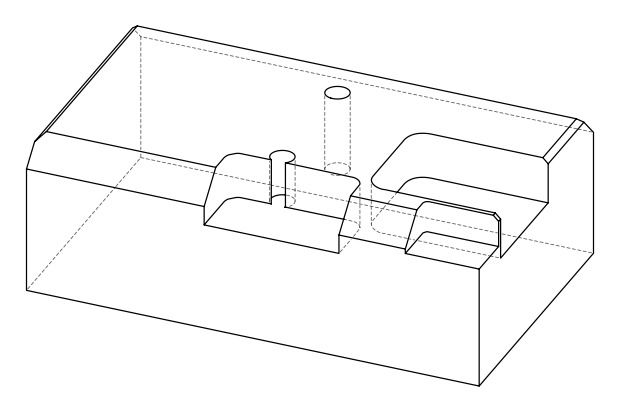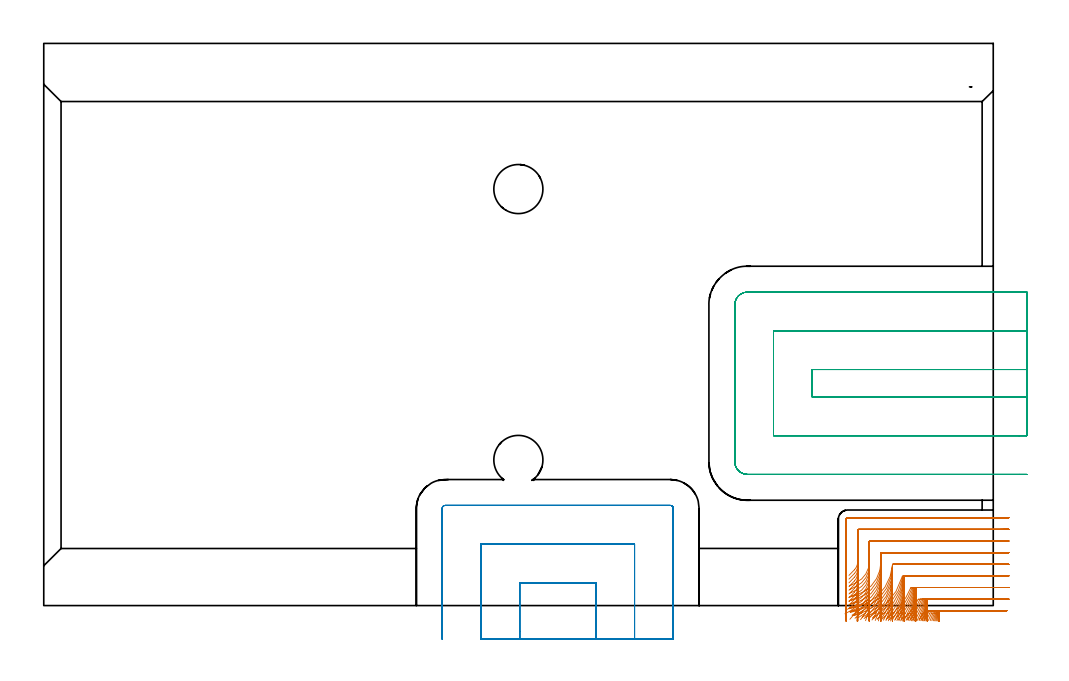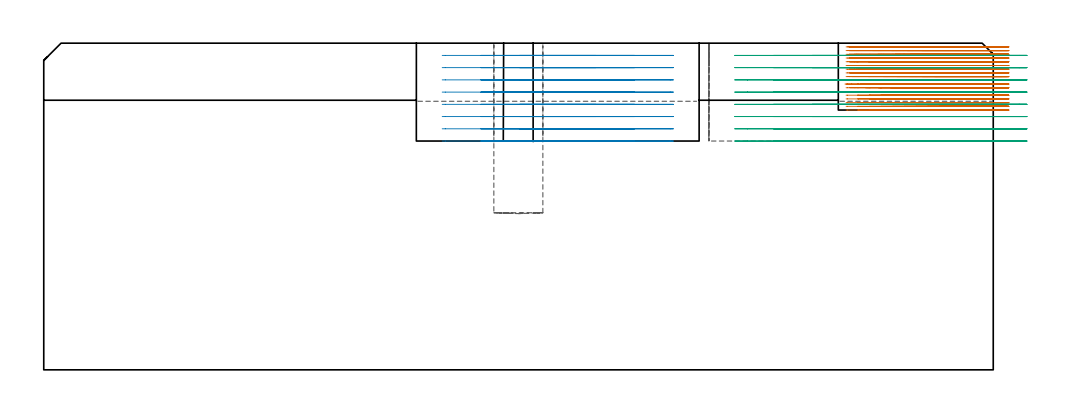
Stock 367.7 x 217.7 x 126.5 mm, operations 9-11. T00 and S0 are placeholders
(PLAN: 11 operations, 3 tool changes, 93.2 min)
(1 INDEXABLE_INSERT_DRILL_BLIND_HOLE_FROM_SOLID | STEP1POCKET | NXT0302_009 | 0.16 min | 10838 mm3)
(2 INDEXABLE_INSERT_DRILL_BLIND_HOLE_FROM_SOLID_1 | STEP1POCKET_1 | NXT0302_009 | 0.27 min | 18622 mm3)
(3 AREA_MILL | FG_CHAMFER_SURFACE | UGT0205_001 | 0.21 min | 93 mm3)
(4 AREA_MILL_1 | FG_CHAMFER_SURFACE_1 | UGT0205_001 | 9.55 min | 37211 mm3)
(5 AREA_MILL_2 | FG_CHAMFER_SURFACE_2 | UGT0205_001 | 3.84 min | 17110 mm3)
(6 AREA_MILL_3 | FG_CHAMFER_SURFACE_3 | UGT0205_001 | 1.23 min | 686 mm3)
(7 AREA_MILL_4 | FG_CHAMFER_SURFACE_4 | UGT0205_001 | 23.85 min | 93047 mm3)
(8 AREA_MILL_5 | FG_CHAMFER_SURFACE_5 | UGT0205_001 | 4.5 min | 3950 mm3)
(9 MILL_CORNER_NOTCH_RECTANGULAR | CORNER_NOTCH_RECTANGULAR | NXT0201_008 | Follow Part, ap 1.5, ae 75% | 24.85 min | 55437 mm3)
(10 MILL_OPEN_POCKET | POCKET_OPEN | UGT0201_094 | Follow Part, ap 5, ae 75% | 10.52 min | 195991 mm3)
(11 MILL_SLOT | SLOT_PARTIAL_RECTANGULAR | UGT0201_094 | Follow Part, ap 5, ae 75% | 14.22 min | 374399 mm3)
(TOOL NXT0302_009 | Index. Insert Drill 19mm [880-D1900L25-05] | D19 PA176 FL95 Z2)
(TOOL UGT0205_001 | Chamfer Mill 20 x 3 x 45 deg. | D20 FL50 Z2)
(TOOL NXT0201_008 | ENDMILL 6mm [2P460-0600-NA 1630] | D6 FL26 Z6)
(TOOL UGT0201_094 | End mill 20 mm | D20 FL38 Z4)
(OP 9 MILL_CORNER_NOTCH_RECTANGULAR)
G17 G21 G94 G90
T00 M6
G54
G17 G0 G90 X372.936 Y-2. S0 M3
G43 Z136.5 H1
Z125.061
G94 G1 X369.936 F250.
X341.45 F500.
G3 X341.201 Y-2.138 R0.3
G2 X340.643 Y-3. R36.
G1 X338.977 Y-5.495 F250.
G0 Z136.5
X373.7 Y2.521
Z125.061
G1 X370.7 Y2.501
X370.488 Y2.5 F500.
X338.851
G3 X338.589 Y2.342 R0.3
G2 X335.048 Y-3. R31.5
G1 X333.145 Y-5.319 F250.
G0 Z136.5
X373.7 Y7.024
Z125.061
G1 X370.7 Y7.001
X370.488 Y7. F500.
X335.985
G3 X335.712 Y6.816 R0.3
G2 X328.854 Y-3. R27.
G1 X326.634 Y-5.017 F250.
G0 Z136.5
X373.7 Y11.529
Z125.061
G1 X370.7 Y11.501
G2 X370.488 Y11.5 R22.5 F500.
G1 X332.751
G3 X332.464 Y11.279 R0.3
G2 X321.036 Y-3. R22.5
G1 X318.371 Y-4.378 F250.
G0 Z136.5
X373.7 Y16.037
Z125.061
G1 X370.7 Y16.001
G2 X370.488 Y16. R18. F500.
G1 X328.952
G3 X328.656 Y15.724 R0.3
G2 X314.751 Y-0.553 R18.
G1 X311.828 Y-1.228 F250.
G0 Z136.5
X373.7 Y20.549
Z125.061
G1 X370.7 Y20.502
G2 X370.488 Y20.5 R13.5 F500.
G1 X324.497
G3 X324.2 Y20.203 R0.3
G1 Y16.986
G2 X314.7 Y4.092 R13.5
G1 X311.835 Y3.203 F250.
G0 Z136.5
X373.699 Y25.073
Z125.061
G1 X370.7 Y25.003
G2 X370.488 Y25. R9. F500.
G1 X319.998
G3 X319.7 Y24.702 R0.3
G1 Y16.986
G2 X314.7 Y8.923 R9.
G1 X312.013 Y7.59 F250.
G0 Z136.5
X373.697 Y29.647
Z125.061
G1 X370.7 Y29.505
G2 X370.488 Y29.5 R4.5 F500.
G1 X315.498
G3 X315.2 Y29.202 R0.3
G1 Y16.986
G2 X313.927 Y13.849 R4.5
G1 X311.836 Y11.698 F250.
G0 Z136.5
X373.488 Y34.
Z125.061
G1 X370.488
X311.3 F500.
G3 X310.7 Y33.4 R0.6
G1 Y16.986
Y13.986 F250.
G0 Z136.5
X372.936 Y-2.
Z123.622
G1 X369.936
X342.31 F500.
G3 X342.053 Y-2.15 R0.3
G2 X341.558 Y-3. R36.
G1 X340.013 Y-5.571 F250.
G0 Z136.5
X373.7 Y2.5
Z123.622
G1 X370.7
X339.563 F500.
G3 X339.295 Y2.329 R0.3
G2 X336.165 Y-3. R31.5
G1 X334.399 Y-5.425 F250.
G0 Z136.5
X373.7 Y7.
Z123.622
G1 X370.7
X336.526 F500.
G3 X336.246 Y6.8 R0.3
G2 X330.327 Y-3. R27.
G1 X328.266 Y-5.181 F250.
G0 Z136.5
X373.7 Y11.5
Z123.622
G1 X370.7
X333.081 F500.
G3 X332.789 Y11.26 R0.3
G2 X323.446 Y-3. R22.5
G1 X320.973 Y-4.699 F250.
G0 Z136.5
X373.7 Y16.
Z123.622
G1 X370.7
X328.997 F500.
G3 X328.7 Y15.703 R0.3
G2 X315.338 Y-1.85 R18.
G1 X312.44 Y-2.623 F250.
G0 Z136.5
X373.7 Y20.5
Z123.622
G1 X370.7
X324.497 F500.
G3 X324.2 Y20.203 R0.3
G1 Y15.542
G2 X314.7 Y2.649 R13.5
G1 X311.835 Y1.76 F250.
G0 Z136.5
X373.7 Y25.
Z123.622
G1 X370.7
X319.998 F500.
G3 X319.7 Y24.702 R0.3
G1 Y15.542
G2 X314.7 Y7.48 R9.
G1 X312.013 Y6.147 F250.
G0 Z136.5
X373.7 Y29.5
Z123.622
G1 X370.7
X315.498 F500.
G3 X315.2 Y29.202 R0.3
G1 Y15.542
G2 X313.928 Y12.407 R4.5
G1 X311.838 Y10.255 F250.
G0 Z136.5
X373.7 Y34.
Z123.622
G1 X370.7
X311.3 F500.
G3 X310.7 Y33.4 R0.6
G1 Y15.542
Y12.542 F250.
G0 Z136.5
X372.936 Y-2.
Z122.183
G1 X369.936
X343.08 F500.
G3 X342.817 Y-2.162 R0.3
G2 X342.378 Y-3. R36.
G1 X340.953 Y-5.64 F250.
G0 Z136.5
X373.7 Y2.5
Z122.183
G1 X370.7
X340.186 F500.
G3 X339.912 Y2.315 R0.3
G2 X337.153 Y-3. R31.5
G1 X335.524 Y-5.519 F250.
G0 Z136.5
X373.7 Y7.
Z122.183
G1 X370.7
X336.974 F500.
G3 X336.689 Y6.784 R0.3
G2 X331.593 Y-3. R27.
G1 X329.693 Y-5.321 F250.
G0 Z136.5
X373.7 Y11.5
Z122.183
G1 X370.7
X333.312 F500.
G3 X333.017 Y11.241 R0.3
G2 X325.321 Y-3. R22.5
G1 X323.041 Y-4.949 F250.
G0 Z136.5
X373.7 Y16.
Z122.183
G1 X370.7
X328.997 F500.
G3 X328.7 Y15.703 R0.3
G1 Y14.102
G2 X316.757 Y-2.848 R18.
G1 X313.932 Y-3.858 F250.
G0 Z136.5
X373.7 Y20.5
Z122.183
G1 X370.7
X324.497 F500.
G3 X324.2 Y20.203 R0.3
G1 Y14.102
G2 X314.7 Y1.208 R13.5
G1 X311.835 Y0.319 F250.
G0 Z136.5
X373.7 Y25.
Z122.183
G1 X370.7
X319.998 F500.
G3 X319.7 Y24.702 R0.3
G1 Y14.102
G2 X314.7 Y6.04 R9.
G1 X312.013 Y4.707 F250.
G0 Z136.5
X373.7 Y29.5
Z122.183
G1 X370.7
X315.498 F500.
G3 X315.2 Y29.202 R0.3
G1 Y14.102
G2 X313.928 Y10.967 R4.5
G1 X311.838 Y8.815 F250.
G0 Z136.5
X373.7 Y34.
Z122.183
G1 X370.7
X311.3 F500.
G3 X310.7 Y33.4 R0.6
G1 Y14.102
Y11.102 F250.
G0 Z136.5
X372.936 Y-2.
Z120.744
G1 X369.936
X343.767 F500.
G3 X343.498 Y-2.173 R0.3
G2 X343.111 Y-3. R36.
G1 X341.805 Y-5.701 F250.
G0 Z136.5
X373.7 Y2.5
Z120.744
G1 X370.7
X340.724 F500.
G3 X340.445 Y2.302 R0.3
G2 X338.026 Y-3. R31.5
G1 X336.534 Y-5.603 F250.
G0 Z136.5
X373.7 Y7.
Z120.744
G1 X370.7
X337.337 F500.
G3 X337.047 Y6.768 R0.3
G2 X332.688 Y-3. R27.
G1 X330.947 Y-5.443 F250.
G0 Z136.5
X373.7 Y11.5
Z120.744
G1 X370.7
X333.45 F500.
G3 X333.153 Y11.222 R0.3
G2 X326.847 Y-3. R22.5
G1 X324.758 Y-5.153 F250.
G0 Z136.5
X373.7 Y16.
Z120.744
G1 X370.7
X328.997 F500.
G3 X328.7 Y15.703 R0.3
G1 Y12.669
G2 X319.559 Y-3. R18.
G1 X316.947 Y-4.476 F250.
G0 Z136.5
X373.7 Y20.5
Z120.744
G1 X370.7
X324.497 F500.
G3 X324.2 Y20.203 R0.3
G1 Y12.669
G2 X314.708 Y-0.222 R13.5
G1 X311.844 Y-1.113 F250.
G0 Z136.5
X373.7 Y25.
Z120.744
G1 X370.7
X319.998 F500.
G3 X319.7 Y24.702 R0.3
G1 Y12.669
G2 X314.7 Y4.607 R9.
G1 X312.013 Y3.274 F250.
G0 Z136.5
X373.7 Y29.5
Z120.744
G1 X370.7
X315.498 F500.
G3 X315.2 Y29.202 R0.3
G1 Y12.669
G2 X313.927 Y9.533 R4.5
G1 X311.837 Y7.382 F250.
G0 Z136.5
X373.7 Y34.
Z120.744
G1 X370.7
X311.3 F500.
G3 X310.7 Y33.4 R0.6
G1 Y12.669
Y9.669 F250.
G0 Z136.5
X372.936 Y-2.
Z119.305
G1 X369.936
X344.382 F500.
G3 X344.108 Y-2.185 R0.3
G2 X343.769 Y-3. R36.
G1 X342.583 Y-5.756 F250.
G0 Z136.5
X373.7 Y2.5
Z119.305
G1 X370.7
X341.188 F500.
G3 X340.905 Y2.288 R0.3
G2 X338.803 Y-3. R31.5
G1 X337.448 Y-5.677 F250.
G0 Z136.5
X373.7 Y7.
Z119.305
G1 X370.7
X337.619 F500.
G3 X337.326 Y6.753 R0.3
G2 X333.647 Y-3. R27.
G1 X332.066 Y-5.55 F250.
G0 Z136.5
X373.7 Y11.5
Z119.305
G1 X370.7
X333.497 F500.
G3 X333.2 Y11.203 R0.3
G2 X328.13 Y-3. R22.5
G1 X326.233 Y-5.324 F250.
G0 Z136.5
X373.7 Y16.
Z119.305
G1 X370.7
X328.997 F500.
G3 X328.7 Y15.703 R0.3
G1 Y11.208
G2 X321.725 Y-3. R18.
G1 X319.354 Y-4.838 F250.
G0 Z136.5
X373.7 Y20.5
Z119.305
G1 X370.7
X324.497 F500.
G3 X324.2 Y20.203 R0.3
G1 Y11.228
G2 X315.118 Y-1.528 R13.5
G1 X312.284 Y-2.51 F250.
G0 Z136.5
X373.7 Y25.
Z119.305
G1 X370.7
X319.998 F500.
G3 X319.7 Y24.702 R0.3
G1 Y11.228
G2 X314.7 Y3.166 R9.
G1 X312.013 Y1.833 F250.
G0 Z136.5
X373.7 Y29.5
Z119.305
G1 X370.7
X315.498 F500.
G3 X315.2 Y29.202 R0.3
G1 Y11.228
G2 X313.927 Y8.093 R4.5
G1 X311.837 Y5.941 F250.
G0 Z136.5
X373.7 Y34.
Z119.305
G1 X370.7
X311.3 F500.
G3 X310.7 Y33.4 R0.6
G1 Y11.228
Y8.228 F250.
G0 Z136.5
X372.936 Y-2.
Z117.867
G1 X369.936
X344.925 F500.
G3 X344.647 Y-2.197 R0.3
G2 X344.353 Y-3. R36.
G1 X343.287 Y-5.804 F250.
G0 Z136.5
X373.7 Y2.5
Z117.867
G1 X370.7
X341.579 F500.
G3 X341.291 Y2.275 R0.3
G2 X339.488 Y-3. R31.5
G1 X338.27 Y-5.742 F250.
G0 Z136.5
X373.7 Y7.
Z117.867
G1 X370.7
X337.822 F500.
G3 X337.527 Y6.737 R0.3
G2 X334.48 Y-3. R27.
G1 X333.059 Y-5.642 F250.
G0 Z136.5
X373.7 Y11.5
Z117.867
G1 X370.7
X333.497 F500.
G3 X333.2 Y11.203 R0.3
G1 Y9.787
G2 X329.213 Y-3. R22.5
G1 X327.508 Y-5.468 F250.
G0 Z136.5
X373.7 Y16.
Z117.867
G1 X370.7
X328.997 F500.
G3 X328.7 Y15.703 R0.3
G1 Y9.787
G2 X323.369 Y-3. R18.
G1 X321.237 Y-5.111 F250.
G0 Z136.5
X373.7 Y20.5
Z117.867
G1 X370.7
X324.497 F500.
G3 X324.2 Y20.203 R0.3
G1 Y9.787
G2 X316.146 Y-2.566 R13.5
G1 X313.401 Y-3.776 F250.
G0 Z136.5
X373.7 Y25.
Z117.867
G1 X370.7
X319.998 F500.
G3 X319.7 Y24.702 R0.3
G1 Y9.787
G2 X314.7 Y1.725 R9.
G1 X312.013 Y0.391 F250.
G0 Z136.5
X373.7 Y29.5
Z117.867
G1 X370.7
X315.498 F500.
G3 X315.2 Y29.202 R0.3
G1 Y9.787
G2 X313.925 Y6.649 R4.5
G1 X311.834 Y4.499 F250.
G0 Z136.5
X373.7 Y34.
Z117.867
G1 X370.7
X311.3 F500.
G3 X310.7 Y33.4 R0.6
G1 Y9.787
Y6.787 F250.
G0 Z136.5
X372.936 Y-2.
Z116.428
G1 X369.936
X345.4 F500.
G3 X345.117 Y-2.209 R0.3
G2 X344.864 Y-3. R36.
G1 X343.919 Y-5.847 F250.
G0 Z136.5
X373.7 Y2.5
Z116.428
G1 X370.7
X341.897 F500.
G3 X341.606 Y2.261 R0.3
G2 X340.085 Y-3. R31.5
G1 X339.004 Y-5.799 F250.
G0 Z136.5
X373.7 Y7.
Z116.428
G1 X370.7
X337.947 F500.
G3 X337.651 Y6.721 R0.3
G2 X335.199 Y-3. R27.
G1 X333.938 Y-5.722 F250.
G0 Z136.5
X373.7 Y11.5
Z116.428
G1 X370.7
X333.497 F500.
G3 X333.2 Y11.203 R0.3
G1 Y8.349
G2 X330.128 Y-3. R22.5
G1 X328.615 Y-5.59 F250.
G0 Z136.5
X373.7 Y16.
Z116.428
G1 X370.7
X328.997 F500.
G3 X328.7 Y15.703 R0.3
G1 Y8.349
G2 X324.672 Y-3. R18.
G1 X322.78 Y-5.329 F250.
G0 Z136.5
X373.7 Y20.5
Z116.428
G1 X370.7
X324.497 F500.
G3 X324.2 Y20.203 R0.3
G1 Y8.349
G2 X318.011 Y-3. R13.5
G1 X315.489 Y-4.625 F250.
G0 Z136.5
X373.7 Y25.
Z116.428
G1 X370.7
X319.998 F500.
G3 X319.7 Y24.702 R0.3
G1 Y8.349
G2 X314.7 Y0.287 R9.
G1 X312.013 Y-1.047 F250.
G0 Z136.5
X373.7 Y29.5
Z116.428
G1 X370.7
X315.498 F500.
G3 X315.2 Y29.202 R0.3
G1 Y8.349
G2 X313.926 Y5.211 R4.5
G1 X311.834 Y3.061 F250.
G0 Z136.5
X373.7 Y34.
Z116.428
G1 X370.7
X311.3 F500.
G3 X310.7 Y33.4 R0.6
G1 Y8.349
Y5.349 F250.
G0 Z136.5
X372.936 Y-2.
Z114.989
G1 X369.936
X345.809 F500.
G3 X345.523 Y-2.221 R0.3
G2 X345.309 Y-3. R36.
G1 X344.484 Y-5.884 F250.
G0 Z136.5
X373.7 Y2.5
Z114.989
G1 X370.7
X342.146 F500.
G3 X341.853 Y2.247 R0.3
G2 X340.601 Y-3. R31.5
G1 X339.657 Y-5.848 F250.
G0 Z136.5
X373.7 Y7.
Z114.989
G1 X370.7
X337.996 F500.
G3 X337.699 Y6.705 R0.3
G2 X335.816 Y-3. R27.
G1 X334.715 Y-5.791 F250.
G0 Z136.5
X373.7 Y11.5
Z114.989
G1 X370.7
X333.497 F500.
G3 X333.2 Y11.203 R0.3
G1 Y6.909
G2 X330.901 Y-3. R22.5
G1 X329.579 Y-5.693 F250.
G0 Z136.5
X373.7 Y16.
Z114.989
G1 X370.7
X328.997 F500.
G3 X328.7 Y15.703 R0.3
G1 Y6.909
G2 X325.727 Y-3. R18.
G1 X324.076 Y-5.505 F250.
G0 Z136.5
X373.7 Y20.5
Z114.989
G1 X370.7
X324.497 F500.
G3 X324.2 Y20.203 R0.3
G1 Y6.909
G2 X319.869 Y-3. R13.5
G1 X317.667 Y-5.037 F250.
G0 Z136.5
X373.7 Y25.
Z114.989
G1 X370.7
X319.998 F500.
G3 X319.7 Y24.703 R0.3
G1 Y6.909
G2 X314.892 Y-1.055 R9.
G1 X312.237 Y-2.453 F250.
G0 Z136.5
X373.7 Y29.5
Z114.989
G1 X370.7
X315.498 F500.
G3 X315.2 Y29.202 R0.3
G1 Y6.909
G2 X313.927 Y3.772 R4.5
G1 X311.836 Y1.621 F250.
G0 Z136.5
X373.7 Y34.
Z114.989
G1 X370.7
X311.3 F500.
G3 X310.7 Y33.4 R0.6
G1 Y6.909
Y3.909 F250.
G0 Z136.5
X372.936 Y-2.
Z113.55
G1 X369.936
X346.155 F500.
G3 X345.865 Y-2.233 R0.3
G2 X345.688 Y-3. R36.
G1 X344.982 Y-5.916 F250.
G0 Z136.5
X373.7 Y2.5
Z113.55
G1 X370.7
X342.328 F500.
G3 X342.033 Y2.234 R0.3
G2 X341.039 Y-3. R31.5
G1 X340.232 Y-5.889 F250.
G0 Z136.5
X373.7 Y7.
Z113.55
G1 X370.7
X337.997 F500.
G3 X337.7 Y6.703 R0.3
G1 Y5.474
G2 X336.336 Y-3. R27.
G1 X335.394 Y-5.848 F250.
G0 Z136.5
X373.7 Y11.5
Z113.55
G1 X370.7
X333.497 F500.
G3 X333.2 Y11.203 R0.3
G1 Y5.474
G2 X331.543 Y-3. R22.5
G1 X330.413 Y-5.779 F250.
G0 Z136.5
X373.7 Y16.
Z113.55
G1 X370.7
X328.997 F500.
G3 X328.7 Y15.703 R0.3
G1 Y5.474
G2 X326.58 Y-3. R18.
G1 X325.168 Y-5.647 F250.
G0 Z136.5
X373.7 Y20.5
Z113.55
G1 X370.7
X324.497 F500.
G3 X324.2 Y20.203 R0.3
G1 Y5.474
G2 X321.209 Y-3. R13.5
G1 X319.326 Y-5.335 F250.
G0 Z136.5
X373.7 Y25.
Z113.55
G1 X370.7
X319.998 F500.
G3 X319.7 Y24.702 R0.3
G1 Y5.474
G2 X315.546 Y-2.11 R9.
G1 X313.018 Y-3.725 F250.
G0 Z136.5
X373.7 Y29.5
Z113.55
G1 X370.7
X315.498 F500.
G3 X315.2 Y29.202 R0.3
G1 Y5.474
G2 X313.93 Y2.341 R4.5
G1 X311.841 Y0.188 F250.
G0 Z136.5
X373.7 Y34.
Z113.55
G1 X370.7
X311.3 F500.
G3 X310.7 Y33.4 R0.6
G1 Y5.474
Y2.474 F250.
G0 Z136.5
X372.936 Y-2.
Z112.111
G1 X369.936
X346.458 F500.
G3 X346.167 Y-2.245 R0.3
G2 X346.027 Y-3. R36.
G1 X345.45 Y-5.944 F250.
G0 Z136.5
X373.7 Y2.5
Z112.111
G1 X370.7
X342.45 F500.
G3 X342.154 Y2.219 R0.3
G2 X341.429 Y-3. R31.5
G1 X340.769 Y-5.927 F250.
G0 Z136.5
X373.7 Y7.
Z112.111
G1 X370.7
X337.997 F500.
G3 X337.7 Y6.703 R0.3
G1 Y3.928
G2 X336.796 Y-3. R27.
G1 X336.026 Y-5.9 F250.
G0 Z136.5
X373.7 Y11.5
Z112.111
G1 X370.7
X333.497 F500.
G3 X333.2 Y11.203 R0.3
G1 Y3.928
G2 X332.107 Y-3. R22.5
G1 X331.183 Y-5.854 F250.
G0 Z136.5
X373.7 Y16.
Z112.111
G1 X370.7
X328.997 F500.
G3 X328.7 Y15.703 R0.3
G1 Y3.928
G2 X327.313 Y-3. R18.
G1 X326.158 Y-5.769 F250.
G0 Z136.5
X373.7 Y20.5
Z112.111
G1 X370.7
X324.497 F500.
G3 X324.2 Y20.203 R0.3
G1 Y3.928
G2 X322.287 Y-3. R13.5
G1 X320.747 Y-5.575 F250.
G0 Z136.5
X373.7 Y25.
Z112.111
G1 X370.7
X319.998 F500.
G3 X319.7 Y24.702 R0.3
G1 Y3.928
G2 X316.466 Y-2.982 R9.
G1 X314.163 Y-4.904 F250.
G0 Z136.5
X373.7 Y29.5
Z112.111
G1 X370.7
X315.498 F500.
G3 X315.2 Y29.202 R0.3
G1 Y3.928
G2 X313.575 Y0.466 R4.5
G1 X311.266 Y-1.45 F250.
G0 Z136.5
X373.7 Y34.
Z112.111
G1 X370.7
X311.3 F500.
G3 X310.7 Y33.4 R0.6
G1 Y3.928
Y0.928 F250.
G0 Z136.5
X372.936 Y-2.
Z110.672
G1 X369.936
X346.717 F500.
G3 X346.423 Y-2.26 R0.3
G2 X346.323 Y-3. R36.
G1 X345.889 Y-5.969 F250.
G0 Z136.5
X373.7 Y2.5
Z110.672
G1 X370.7
X342.497 F500.
G3 X342.2 Y2.203 R0.3
G2 X341.768 Y-3. R31.5
G1 X341.273 Y-5.959 F250.
G0 Z136.5
X373.7 Y7.
Z110.672
G1 X370.7
X337.997 F500.
G3 X337.7 Y6.703 R0.3
G1 Y2.199
G2 X337.195 Y-3. R27.
G1 X336.617 Y-5.944 F250.
G0 Z136.5
X373.7 Y11.5
Z110.672
G1 X370.7
X333.497 F500.
G3 X333.2 Y11.203 R0.3
G1 Y2.199
G2 X332.591 Y-3. R22.5
G1 X331.898 Y-5.919 F250.
G0 Z136.5
X373.7 Y16.
Z110.672
G1 X370.7
X328.997 F500.
G3 X328.7 Y15.703 R0.3
G1 Y2.199
G2 X327.933 Y-3. R18.
G1 X327.066 Y-5.872 F250.
G0 Z136.5
X373.7 Y20.5
Z110.672
G1 X370.7
X324.497 F500.
G3 X324.2 Y20.203 R0.3
G1 Y2.199
G2 X323.159 Y-3. R13.5
G1 X322.003 Y-5.769 F250.
G0 Z136.5
X373.7 Y25.
Z110.672
G1 X370.7
X319.998 F500.
G3 X319.7 Y24.702 R0.3
G1 Y2.199
G2 X318.046 Y-3. R9.
G1 X316.313 Y-5.449 F250.
G0 Z136.5
X373.7 Y29.5
Z110.672
G1 X370.7
X315.498 F500.
G3 X315.2 Y29.202 R0.3
G1 Y2.199
G2 X312.889 Y-1.733 R4.5
G1 X310.268 Y-3.192 F250.
G0 Z136.5
X373.7 Y34.
Z110.672
G1 X370.7
X311.3 F500.
G3 X310.7 Y33.4 R0.6
G1 Y2.199
Y-0.801 F250.
G0 Z136.5
X372.936 Y-2.
Z109.233
G1 X369.936
X346.93 F500.
G3 X346.634 Y-2.279 R0.3
G2 X346.582 Y-3. R36.
G1 X346.34 Y-5.99 F250.
G0 Z136.5
X373.7 Y2.5
Z109.233
G1 X370.7
X342.497 F500.
G3 X342.2 Y2.203 R0.3
G1 Y-0.092
G2 X342.065 Y-3. R31.5
G1 X341.788 Y-5.987 F250.
G0 Z136.5
X373.7 Y7.
Z109.233
G1 X370.7
X337.997 F500.
G3 X337.7 Y6.703 R0.3
G1 Y-0.092
G2 X337.543 Y-3. R27.
G1 X337.22 Y-5.983 F250.
G0 Z136.5
X373.7 Y11.5
Z109.233
G1 X370.7
X333.497 F500.
G3 X333.2 Y11.203 R0.3
G1 Y-0.092
G2 X333.011 Y-3. R22.5
G1 X332.624 Y-5.975 F250.
G0 Z136.5
X373.7 Y16.
Z109.233
G1 X370.7
X328.997 F500.
G3 X328.7 Y15.703 R0.3
G1 Y-0.092
G2 X328.464 Y-3. R18.
G1 X327.979 Y-5.961 F250.
G0 Z136.5
X373.7 Y20.5
Z109.233
G1 X370.7
X324.497 F500.
G3 X324.2 Y20.203 R0.3
G1 Y-0.092
G2 X323.883 Y-3. R13.5
G1 X323.237 Y-5.93 F250.
G0 Z136.5
X373.7 Y25.
Z109.233
G1 X370.7
X319.998 F500.
G3 X319.7 Y24.702 R0.3
G1 Y-0.092
G2 X319.217 Y-3. R9.
G1 X318.248 Y-5.839 F250.
G0 Z136.5
X373.7 Y29.5
Z109.233
G1 X370.7
X315.498 F500.
G3 X315.2 Y29.202 R0.3
G1 Y-0.092
G2 X314.134 Y-3. R4.5
G1 X312.195 Y-5.289 F250.
G0 Z136.5
X373.7 Y34.
Z109.233
G1 X370.7
X311.3 F500.
G3 X310.7 Y33.4 R0.6
G1 Y-0.092
Y-3.092 F250.
G0 Z136.5
X372.936 Y-2.
Z107.794
G1 X369.936
X346.997 F500.
G3 X346.7 Y-2.297 R0.3
G2 X346.697 Y-3. R36.
G1 X346.655 Y-6. F250.
G0 Z136.5
X373.7 Y2.5
Z107.794
G1 X370.7
X342.497 F500.
G3 X342.2 Y2.203 R0.3
G1 Y-2.501
G2 X342.196 Y-3. R31.5
G1 X342.148 Y-6. F250.
G0 Z136.5
X373.7 Y7.
Z107.794
G1 X370.7
X337.997 F500.
G3 X337.7 Y6.703 R0.3
G1 Y-2.501
G2 X337.695 Y-3. R27.
G1 X337.64 Y-5.999 F250.
G0 Z136.5
X373.7 Y11.5
Z107.794
G1 X370.7
X333.497 F500.
G3 X333.2 Y11.203 R0.3
G1 Y-2.501
G2 X333.194 Y-3. R22.5
G1 X333.128 Y-5.999 F250.
G0 Z136.5
X373.7 Y16.
Z107.794
G1 X370.7
X328.997 F500.
G3 X328.7 Y15.703 R0.3
G1 Y-2.501
G2 X328.693 Y-3. R18.
G1 X328.61 Y-5.999 F250.
G0 Z136.5
X373.7 Y20.5
Z107.794
G1 X370.7
X324.497 F500.
G3 X324.2 Y20.203 R0.3
G1 Y-2.501
G2 X324.191 Y-3. R13.5
G1 X324.08 Y-5.998 F250.
G0 Z136.5
X373.7 Y25.
Z107.794
G1 X370.7
X319.998 F500.
G3 X319.7 Y24.702 R0.3
G1 Y-2.501
G2 X319.686 Y-3. R9.
G1 X319.52 Y-5.995 F250.
G0 Z136.5
X373.7 Y29.5
Z107.794
G1 X370.7
X315.498 F500.
G3 X315.2 Y29.202 R0.3
G1 Y-2.501
G2 X315.172 Y-3. R4.5
G1 X314.839 Y-5.981 F250.
G0 Z136.5
X373.7 Y34.
Z107.794
G1 X370.7
X311.3 F500.
G3 X310.7 Y33.4 R0.6
G1 Y-2.501
Y-5.501 F250.
G0 Z136.5
X372.936 Y-2.
Z106.356
G1 X369.936
X346.997 F500.
G3 X346.7 Y-2.297 R0.3
G1 Y-3.
Y-6. F250.
G0 Z136.5
X373.7 Y2.5
Z106.356
G1 X370.7
X342.497 F500.
G3 X342.2 Y2.203 R0.3
G1 Y-2.297
Y-3.
Y-6. F250.
G0 Z136.5
X373.7 Y7.
Z106.356
G1 X370.7
X337.997 F500.
G3 X337.7 Y6.703 R0.3
G1 Y2.203
Y-3.
Y-6. F250.
G0 Z136.5
X373.7 Y11.5
Z106.356
G1 X370.7
X333.497 F500.
G3 X333.2 Y11.203 R0.3
G1 Y6.703
Y-3.
Y-6. F250.
G0 Z136.5
X373.7 Y16.
Z106.356
G1 X370.7
X328.997 F500.
G3 X328.7 Y15.703 R0.3
G1 Y11.203
Y-3.
Y-6. F250.
G0 Z136.5
X373.7 Y20.5
Z106.356
G1 X370.7
X324.497 F500.
G3 X324.2 Y20.203 R0.3
G1 Y15.703
Y-3.
Y-6. F250.
G0 Z136.5
X373.7 Y25.
Z106.356
G1 X370.7
X319.998 F500.
G3 X319.7 Y24.702 R0.3
G1 Y20.203
Y-3.
X319.699 Y-6. F250.
G0 Z136.5
X373.7 Y29.5
Z106.356
G1 X370.7
X315.498 F500.
G3 X315.2 Y29.202 R0.3
G1 Y24.702
Y-3.
X315.199 Y-6. F250.
G0 Z136.5
X373.7 Y34.
Z106.356
G1 X370.7
X311.3 F500.
G3 X310.7 Y33.4 R0.6
G1 Y-2.998
Y-5.998 F250.
G0 Z136.5
X372.936 Y-2.
Z104.917
G1 X369.936
X346.997 F500.
G3 X346.7 Y-2.297 R0.3
G1 Y-3.
Y-6. F250.
G0 Z136.5
X373.7 Y2.5
Z104.917
G1 X370.7
X342.497 F500.
G3 X342.2 Y2.203 R0.3
G1 Y-3.
Y-6. F250.
G0 Z136.5
X373.7 Y7.
Z104.917
G1 X370.7
X337.997 F500.
G3 X337.7 Y6.703 R0.3
G1 Y-3.
Y-6. F250.
G0 Z136.5
X373.7 Y11.5
Z104.917
G1 X370.7
X333.497 F500.
G3 X333.2 Y11.203 R0.3
G1 Y-3.
Y-6. F250.
G0 Z136.5
X373.7 Y16.
Z104.917
G1 X370.7
X328.997 F500.
G3 X328.7 Y15.703 R0.3
G1 Y-3.
Y-6. F250.
G0 Z136.5
X373.7 Y20.5
Z104.917
G1 X370.7
X324.497 F500.
G3 X324.2 Y20.203 R0.3
G1 Y-3.
Y-6. F250.
G0 Z136.5
X373.7 Y25.
Z104.917
G1 X370.7
X319.998 F500.
G3 X319.7 Y24.702 R0.3
G1 Y-3.
Y-6. F250.
G0 Z136.5
X373.7 Y29.5
Z104.917
G1 X370.7
X315.498 F500.
G3 X315.2 Y29.202 R0.3
G1 Y-3.
Y-6. F250.
G0 Z136.5
X373.7 Y34.
Z104.917
G1 X370.7
X311.3 F500.
G3 X310.7 Y33.4 R0.6
G1 Y-3.
Y-6. F250.
G0 Z136.5
X372.936 Y-2.
Z103.478
G1 X369.936
X346.997 F500.
G3 X346.7 Y-2.297 R0.3
G1 Y-3.
Y-6. F250.
G0 Z136.5
X373.7 Y2.5
Z103.478
G1 X370.7
X342.497 F500.
G3 X342.2 Y2.203 R0.3
G1 Y-3.
Y-6. F250.
G0 Z136.5
X373.7 Y7.
Z103.478
G1 X370.7
X337.997 F500.
G3 X337.7 Y6.703 R0.3
G1 Y-3.
Y-6. F250.
G0 Z136.5
X373.7 Y11.5
Z103.478
G1 X370.7
X333.497 F500.
G3 X333.2 Y11.203 R0.3
G1 Y-3.
Y-6. F250.
G0 Z136.5
X373.7 Y16.
Z103.478
G1 X370.7
X328.997 F500.
G3 X328.7 Y15.703 R0.3
G1 Y-3.
Y-6. F250.
G0 Z136.5
X373.7 Y20.5
Z103.478
G1 X370.7
X324.497 F500.
G3 X324.2 Y20.203 R0.3
G1 Y-3.
Y-6. F250.
G0 Z136.5
X373.7 Y25.
Z103.478
G1 X370.7
X319.998 F500.
G3 X319.7 Y24.702 R0.3
G1 Y-3.
Y-6. F250.
G0 Z136.5
X373.7 Y29.5
Z103.478
G1 X370.7
X315.498 F500.
G3 X315.2 Y29.202 R0.3
G1 Y-3.
Y-6. F250.
G0 Z136.5
X373.7 Y34.
Z103.478
G1 X370.7
X311.3 F500.
G3 X310.7 Y33.4 R0.6
G1 Y-3.
Y-6. F250.
G0 Z136.5
X372.936 Y-2.
Z102.039
G1 X369.936
X346.997 F500.
G3 X346.7 Y-2.297 R0.3
G1 Y-3.
Y-6. F250.
G0 Z136.5
X373.7 Y2.5
Z102.039
G1 X370.7
X342.497 F500.
G3 X342.2 Y2.203 R0.3
G1 Y-3.
Y-6. F250.
G0 Z136.5
X373.7 Y7.
Z102.039
G1 X370.7
X337.997 F500.
G3 X337.7 Y6.703 R0.3
G1 Y-3.
Y-6. F250.
G0 Z136.5
X373.7 Y11.5
Z102.039
G1 X370.7
X333.497 F500.
G3 X333.2 Y11.203 R0.3
G1 Y-3.
Y-6. F250.
G0 Z136.5
X373.7 Y16.
Z102.039
G1 X370.7
X328.997 F500.
G3 X328.7 Y15.703 R0.3
G1 Y-3.
Y-6. F250.
G0 Z136.5
X373.7 Y20.5
Z102.039
G1 X370.7
X324.497 F500.
G3 X324.2 Y20.203 R0.3
G1 Y-3.
Y-6. F250.
G0 Z136.5
X373.7 Y25.
Z102.039
G1 X370.7
X319.998 F500.
G3 X319.7 Y24.702 R0.3
G1 Y-3.
Y-6. F250.
G0 Z136.5
X373.7 Y29.5
Z102.039
G1 X370.7
X315.498 F500.
G3 X315.2 Y29.202 R0.3
G1 Y-3.
Y-6. F250.
G0 Z136.5
X373.7 Y34.
Z102.039
G1 X370.7
X311.3 F500.
G3 X310.7 Y33.4 R0.6
G1 Y-3.
Y-6. F250.
G0 Z136.5
X372.936 Y-2.
Z100.6
G1 X369.936
X346.997 F500.
G3 X346.7 Y-2.297 R0.3
G1 Y-3.
Y-6. F250.
G0 Z136.5
X373.7 Y2.5
Z100.6
G1 X370.7
X342.497 F500.
G3 X342.2 Y2.203 R0.3
G1 Y-3.
Y-6. F250.
G0 Z136.5
X373.7 Y7.
Z100.6
G1 X370.7
X337.997 F500.
G3 X337.7 Y6.703 R0.3
G1 Y-3.
Y-6. F250.
G0 Z136.5
X373.7 Y11.5
Z100.6
G1 X370.7
X333.497 F500.
G3 X333.2 Y11.203 R0.3
G1 Y-3.
Y-6. F250.
G0 Z136.5
X373.7 Y16.
Z100.6
G1 X370.7
X328.997 F500.
G3 X328.7 Y15.703 R0.3
G1 Y-3.
Y-6. F250.
G0 Z136.5
X373.7 Y20.5
Z100.6
G1 X370.7
X324.497 F500.
G3 X324.2 Y20.203 R0.3
G1 Y-3.
Y-6. F250.
G0 Z136.5
X373.7 Y25.
Z100.6
G1 X370.7
X319.998 F500.
G3 X319.7 Y24.702 R0.3
G1 Y-3.
Y-6. F250.
G0 Z136.5
X373.7 Y29.5
Z100.6
G1 X370.7
X315.498 F500.
G3 X315.2 Y29.202 R0.3
G1 Y-3.
Y-6. F250.
G0 Z136.5
X373.7 Y34.
Z100.6
G1 X370.7
X311.3 F500.
G3 X310.7 Y33.4 R0.6
G1 Y-3.
Y-6. F250.
G0 Z136.5
M5
M2
(OP 10 MILL_OPEN_POCKET)
G17 G21 G94 G90
T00 M6
G54
G17 G0 G90 X213.8 Y-13. S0 M3
G43 Z136.5 H0
Z121.762
G94 G1 Y-10. F250.
Y8.8 F500.
X184.3
Y-10.
Y-13. F250.
X228.8
Y-10.
Y23.8 F500.
X169.3
Y-10.
Y-13. F250.
X243.8
Y-10.
Y37.6 F500.
G3 X242.6 Y38.8 R1.2
G1 X155.5
G3 X154.3 Y37.6 R1.2
G1 Y-10.
Y-13. F250.
G0 X213.8 Z117.025
G1 Y-10.
Y8.8 F500.
X184.3
Y-10.
Y-13. F250.
X228.8
Y-10.
Y23.8 F500.
X169.3
Y-10.
Y-13. F250.
X243.8
Y-10.
Y37.6 F500.
G3 X242.6 Y38.8 R1.2
G1 X155.5
G3 X154.3 Y37.6 R1.2
G1 Y-10.
Y-13. F250.
G0 X213.8 Z112.287
G1 Y-10.
Y8.8 F500.
X184.3
Y-10.
Y-13. F250.
X228.8
Y-10.
Y23.8 F500.
X169.3
Y-10.
Y-13. F250.
X243.8
Y-10.
Y37.6 F500.
G3 X242.6 Y38.8 R1.2
G1 X155.5
G3 X154.3 Y37.6 R1.2
G1 Y-10.
Y-13. F250.
G0 X213.8 Z107.55
G1 Y-10.
Y8.8 F500.
X184.3
Y-10.
Y-13. F250.
X228.8
Y-10.
Y23.8 F500.
X169.3
Y-10.
Y-13. F250.
X243.8
Y-10.
Y37.6 F500.
G3 X242.6 Y38.8 R1.2
G1 X155.5
G3 X154.3 Y37.6 R1.2
G1 Y-10.
Y-13. F250.
G0 X213.8 Z102.812
G1 Y-10.
Y8.8 F500.
X184.3
Y-10.
Y-13. F250.
X228.8
Y-10.
Y23.8 F500.
X169.3
Y-10.
Y-13. F250.
X243.8
Y-10.
Y37.6 F500.
G3 X242.6 Y38.8 R1.2
G1 X155.5
G3 X154.3 Y37.6 R1.2
G1 Y-10.
Y-13. F250.
G0 X213.8 Z98.075
G1 Y-10.
Y8.8 F500.
X184.3
Y-10.
Y-13. F250.
X228.8
Y-10.
Y23.8 F500.
X169.3
Y-10.
Y-13. F250.
X243.8
Y-10.
Y37.6 F500.
G3 X242.6 Y38.8 R1.2
G1 X155.5
G3 X154.3 Y37.6 R1.2
G1 Y-10.
Y-13. F250.
G0 X213.8 Z93.337
G1 Y-10.
Y8.8 F500.
X184.3
Y-10.
Y-13. F250.
X228.8
Y-10.
Y23.8 F500.
X169.3
Y-10.
Y-13. F250.
X243.8
Y-10.
Y37.6 F500.
G3 X242.6 Y38.8 R1.2
G1 X155.5
G3 X154.3 Y37.6 R1.2
G1 Y-10.
Y-13. F250.
G0 X213.8 Z88.6
G1 Y-10.
Y8.8 F500.
X184.3
Y-10.
Y-13. F250.
X228.8
Y-10.
Y23.8 F500.
X169.3
Y-10.
Y-13. F250.
X243.8
Y-10.
Y37.6 F500.
G3 X242.6 Y38.8 R1.2
G1 X155.5
G3 X154.3 Y37.6 R1.2
G1 Y-10.
Y-13. F250.
G0 Z136.5
M5
M2
(OP 11 MILL_SLOT)
G17 G21 G94 G90
T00 M6
G54
G17 G0 G90 X380.7 Y91.4 S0 M3
G43 Z136.5 H0
Z121.762
G94 G1 X377.7 F250.
X297.6 F500.
Y80.8
X377.7
X380.7 F250.
Y106.4
X377.7
X282.6 F500.
Y65.8
X377.7
X380.7 F250.
Y121.4
X377.7
X272.5 F500.
G3 X267.6 Y116.5 R4.9
G1 Y55.7
G3 X272.5 Y50.8 R4.9
G1 X377.7
X380.7 F250.
G0 Y91.4 Z117.025
G1 X377.7
X297.6 F500.
Y80.8
X377.7
X380.7 F250.
Y106.4
X377.7
X282.6 F500.
Y65.8
X377.7
X380.7 F250.
Y121.4
X377.7
X272.5 F500.
G3 X267.6 Y116.5 R4.9
G1 Y55.7
G3 X272.5 Y50.8 R4.9
G1 X377.7
X380.7 F250.
G0 Y91.4 Z112.287
G1 X377.7
X297.6 F500.
Y80.8
X377.7
X380.7 F250.
Y106.4
X377.7
X282.6 F500.
Y65.8
X377.7
X380.7 F250.
Y121.4
X377.7
X272.5 F500.
G3 X267.6 Y116.5 R4.9
G1 Y55.7
G3 X272.5 Y50.8 R4.9
G1 X377.7
X380.7 F250.
G0 Y91.4 Z107.55
G1 X377.7
X297.6 F500.
Y80.8
X377.7
X380.7 F250.
Y106.4
X377.7
X282.6 F500.
Y65.8
X377.7
X380.7 F250.
Y121.4
X377.7
X272.5 F500.
G3 X267.6 Y116.5 R4.9
G1 Y55.7
G3 X272.5 Y50.8 R4.9
G1 X377.7
X380.7 F250.
G0 Y91.4 Z102.812
G1 X377.7
X297.6 F500.
Y80.8
X377.7
X380.7 F250.
Y106.4
X377.7
X282.6 F500.
Y65.8
X377.7
X380.7 F250.
Y121.4
X377.7
X272.5 F500.
G3 X267.6 Y116.5 R4.9
G1 Y55.7
G3 X272.5 Y50.8 R4.9
G1 X377.7
X380.7 F250.
G0 Y91.4 Z98.075
G1 X377.7
X297.6 F500.
Y80.8
X377.7
X380.7 F250.
Y106.4
X377.7
X282.6 F500.
Y65.8
X377.7
X380.7 F250.
Y121.4
X377.7
X272.5 F500.
G3 X267.6 Y116.5 R4.9
G1 Y55.7
G3 X272.5 Y50.8 R4.9
G1 X377.7
X380.7 F250.
G0 Y91.4 Z93.337
G1 X377.7
X297.6 F500.
Y80.8
X377.7
X380.7 F250.
Y106.4
X377.7
X282.6 F500.
Y65.8
X377.7
X380.7 F250.
Y121.4
X377.7
X272.5 F500.
G3 X267.6 Y116.5 R4.9
G1 Y55.7
G3 X272.5 Y50.8 R4.9
G1 X377.7
X380.7 F250.
G0 Y91.4 Z88.6
G1 X377.7
X297.6 F500.
Y80.8
X377.7
X380.7 F250.
Y106.4
X377.7
X282.6 F500.
Y65.8
X377.7
X380.7 F250.
Y121.4
X377.7
X272.5 F500.
G3 X267.6 Y116.5 R4.9
G1 Y55.7
G3 X272.5 Y50.8 R4.9
G1 X377.7
X380.7 F250.
G0 Z136.5
M5
M2
